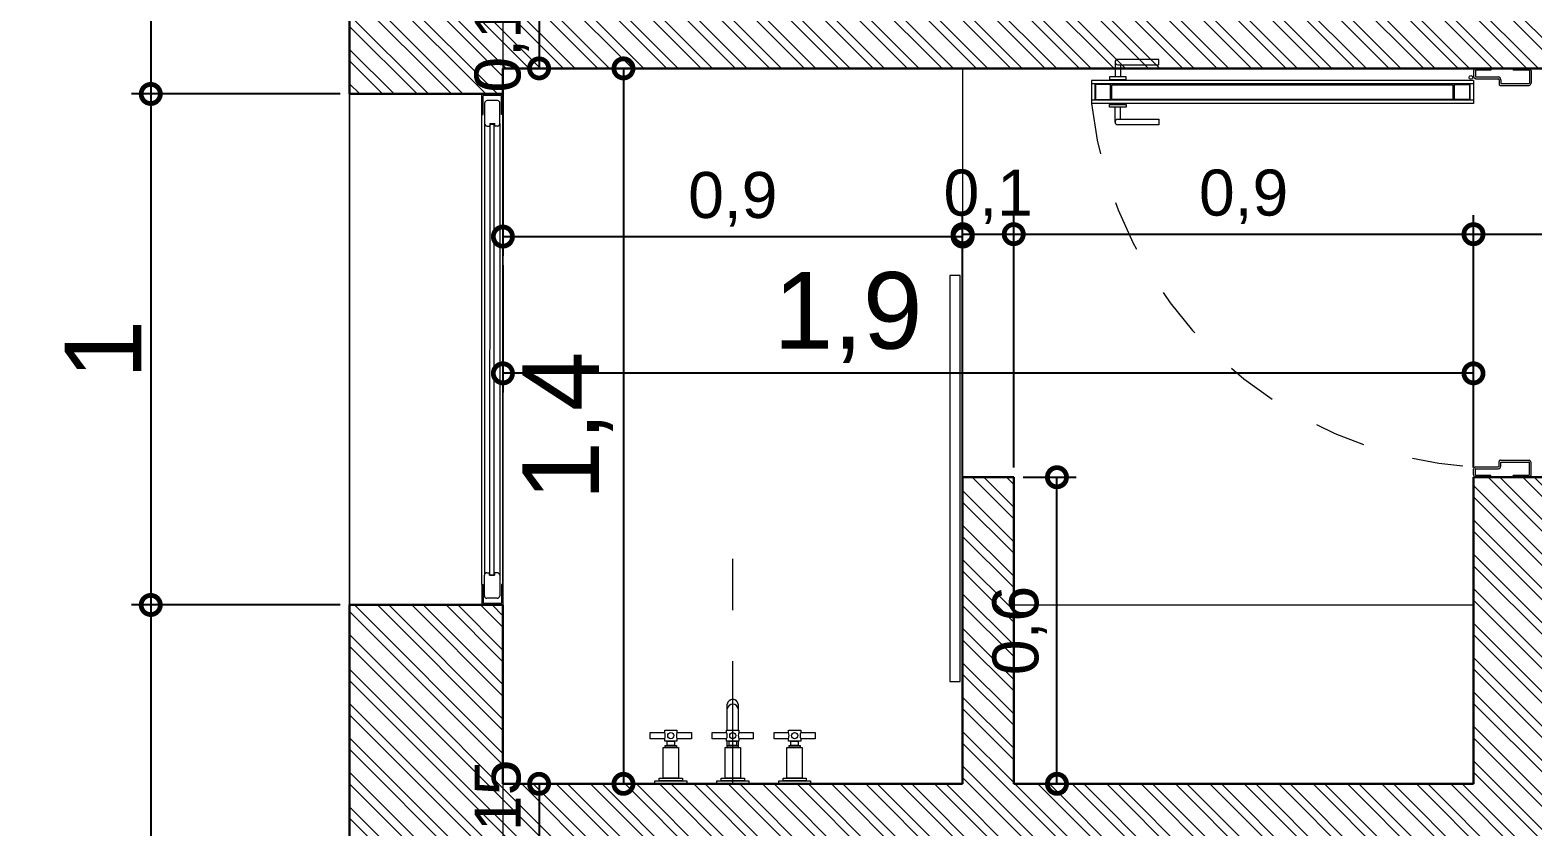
# Model space of a CAD drawing. Header units: millimetres. Extents: x 2502.5 to 2587.5, y 1451 to 1547.9.
# Drawn here: x 2514.037 to 2516.979, y 1507.66 to 1509.219 of the extents above; entities that cross this region are included whole.
import ezdxf

# ---------------------------------------------------------------- set-up
doc = ezdxf.new("R2010")
doc.units = ezdxf.units.MM
doc.linetypes.add('ACAD_ISO10W100', pattern=[18, 12, -3, 0, -3])
doc.linetypes.add('JIS_02_0.7', pattern=[1.35, 0.75, -0.6])
for name, color, linetype, lineweight in [('0.09', 6, 'Continuous', 9), ('02_CIVIL_EXIST', 250, 'Continuous', 30), ('08_CIVIL VISTAS FINO', 253, 'Continuous', 5), ('09_CIVIL PROYECCIONES', 230, 'JIS_02_0.7', 5), ('11_CARPINTERIA Y MOBILIARIO', 141, 'Continuous', 9), ('13_COTAS', 8, 'Continuous', 9), ('ABERTURASQ', 250, 'Continuous', 30), ('EJES', 101, 'ACAD_ISO10W100', 5)]:
    doc.layers.add(name, color=color, linetype=linetype, lineweight=lineweight)
doc.layers.add('MUROS', color=131, linetype='Continuous')
doc.styles.add('Swis721 BT', font='swiss.ttf')
doc.dimstyles.new('ISO-23', dxfattribs={"dimscale": 0.03, "dimtxt": 5, "dimasz": 2.5, "dimexe": 1.25, "dimexo": 0.625, "dimtad": 1, "dimtxsty": 'Swis721 BT', "dimblk": 'DOTSMALL', "dimcen": 2.5, "dimclrt": 150, "dimadec": 0, "dimazin": 0, "dimtfac": 1, "dimtmove": 0, "dimatfit": 3, "dimfxl": 0, "dimarcsym": 0})
pattern_1 = [(315, (2100.05912, 1006.04728), (0.0336759605, 0.0336759605), []), (315, (2100.05912, 1006.02483), (0.0336759605, 0.0336759605), [])]

# ---------------------------------------------------------------- blocks, each defined once
blk = doc.blocks.new('ducha')
at = {"layer": '11_CARPINTERIA Y MOBILIARIO'}
for points in [[(936.5659, -74.0449), (936.5659, -74.0509), (936.5035, -74.0509), (936.5035, -74.0449)], [(936.6871, -74.0449), (936.6871, -74.0509), (936.6247, -74.0509), (936.6247, -74.0449)], [(936.8083, -74.0449), (936.8083, -74.0509), (936.7459, -74.0509), (936.7459, -74.0449)], [(936.5575, -74.0509), (936.5575, -74.0557), (936.5119, -74.0557), (936.5119, -74.0509)], [(936.5497, -74.0557), (936.5497, -74.1157), (936.5197, -74.1157), (936.5197, -74.0557)], [(936.6787, -74.0509), (936.6787, -74.0557), (936.6331, -74.0557), (936.6331, -74.0509)], [(936.6709, -74.0557), (936.6709, -74.1157), (936.6409, -74.1157), (936.6409, -74.0557)], [(936.7999, -74.0509), (936.7999, -74.0557), (936.7543, -74.0557), (936.7543, -74.0509)], [(936.7921, -74.0557), (936.7921, -74.1157), (936.7621, -74.1157), (936.7621, -74.0557)], [(936.5455, -74.1157), (936.5455, -74.1199), (936.5239, -74.1199), (936.5239, -74.1157)], [(936.5419, -74.1199), (936.5419, -74.1283), (936.5275, -74.1283), (936.5275, -74.1199)], [(936.6667, -74.1157), (936.6667, -74.1199), (936.6451, -74.1199), (936.6451, -74.1157)], [(936.6631, -74.1199), (936.6631, -74.1283), (936.6487, -74.1283), (936.6487, -74.1199)], [(936.7879, -74.1157), (936.7879, -74.1199), (936.7663, -74.1199), (936.7663, -74.1157)], [(936.7843, -74.1199), (936.7843, -74.1283), (936.7699, -74.1283), (936.7699, -74.1199)]]:
    blk.add_lwpolyline(points, close=True, dxfattribs=at)
for points in [[(936.5227, -74.1451), (936.4945, -74.1451), (936.4945, -74.1331), (936.5227, -74.1331)], [(936.5227, -74.1331), (936.5227, -74.1283), (936.5467, -74.1283), (936.5467, -74.1331)], [(936.5467, -74.1331), (936.5749, -74.1331), (936.5749, -74.1451), (936.5467, -74.1451)], [(936.6439, -74.1451), (936.6157, -74.1451), (936.6157, -74.1331), (936.6439, -74.1331)], [(936.6439, -74.1331), (936.6439, -74.1283), (936.6679, -74.1283), (936.6679, -74.1331)], [(936.6451, -74.1283), (936.6451, -74.1199)], [(936.6667, -74.1199), (936.6667, -74.1283)], [(936.6679, -74.1331), (936.6961, -74.1331), (936.6961, -74.1451), (936.6679, -74.1451)], [(936.7651, -74.1451), (936.7369, -74.1451), (936.7369, -74.1331), (936.7651, -74.1331)], [(936.7651, -74.1331), (936.7651, -74.1283), (936.7891, -74.1283), (936.7891, -74.1331)], [(936.7891, -74.1331), (936.8173, -74.1331), (936.8173, -74.1451), (936.7891, -74.1451)], [(936.5467, -74.1451), (936.5467, -74.1499), (936.5227, -74.1499), (936.5227, -74.1451)], [(936.6679, -74.1451), (936.6679, -74.1499), (936.6439, -74.1499), (936.6439, -74.1451)], [(936.6451, -74.2009), (936.6451, -74.1499)], [(936.6667, -74.1499), (936.6667, -74.2009)], [(936.7891, -74.1451), (936.7891, -74.1499), (936.7651, -74.1499), (936.7651, -74.1451)]]:
    blk.add_lwpolyline(points, dxfattribs=at)
for centre in [(936.5347, -74.1391), (936.6559, -74.1391), (936.7771, -74.1391)]:
    blk.add_circle(centre, 0.006, dxfattribs=at)
for centre, radius, start, end in [((936.5083, -74.1391), 0.0156, 337.3801, 22.6199), ((936.5611, -74.1391), 0.0156, 157.3801, 202.6199), ((936.6295, -74.1391), 0.0156, 337.3801, 22.6199), ((936.6823, -74.1391), 0.0156, 157.3801, 202.6199), ((936.7507, -74.1391), 0.0156, 337.3801, 22.6199), ((936.8035, -74.1391), 0.0156, 157.3801, 202.6199), ((936.6559, -74.19), 0.0109, 186.6686, 353.3314), ((936.6559, -74.1993), 0.0109, 188.2346, 351.7654)]:
    blk.add_arc(centre, radius, start, end, dxfattribs=at)
blk = doc.blocks.new('80')
at = {"layer": '09_CIVIL PROYECCIONES', "linetype": 'JIS_02_0.7', "ltscale": 0.1}
blk.add_arc((2522612.3974, 181769.4556), 0.8022, 276.4267, 356.831, dxfattribs=at)
at = {"layer": '11_CARPINTERIA Y MOBILIARIO'}
for p, q in [((2522612.4184, 181769.5148), (2522612.4184, 181769.4844)), ((2522612.4218, 181769.5148), (2522612.4218, 181769.4844)), ((2522612.4229, 181769.5193), (2522612.4472, 181769.5193)), ((2522612.4229, 181769.5159), (2522612.447, 181769.5159)), ((2522612.4481, 181769.4601), (2522612.4481, 181769.515)), ((2522612.4516, 181769.4593), (2522612.4516, 181769.5155)), ((2522613.1852, 181769.4593), (2522613.1852, 181769.5155)), ((2522613.1887, 181769.4601), (2522613.1887, 181769.515)), ((2522613.2139, 181769.5193), (2522613.1896, 181769.5193)), ((2522613.2139, 181769.5159), (2522613.1898, 181769.5159)), ((2522613.2151, 181769.5148), (2522613.2151, 181769.4844)), ((2522613.2184, 181769.5148), (2522613.2184, 181769.4844)), ((2522612.4184, 181769.4844), (2522612.4218, 181769.4844)), ((2522613.2184, 181769.4844), (2522613.2151, 181769.4844)), ((2522612.4352, 181769.4113), (2522612.4352, 181769.4545)), ((2522612.4385, 181769.4113), (2522612.4385, 181769.4545)), ((2522612.4408, 181769.4601), (2522612.4481, 181769.4601)), ((2522612.4408, 181769.4567), (2522612.4494, 181769.4567)), ((2522613.1961, 181769.4567), (2522613.1874, 181769.4567)), ((2522613.1961, 181769.4601), (2522613.1887, 181769.4601)), ((2522613.1983, 181769.4113), (2522613.1983, 181769.4545)), ((2522613.2017, 181769.4113), (2522613.2017, 181769.4545)), ((2522612.4184, 181769.4404), (2522612.4184, 181769.4113)), ((2522612.4184, 181769.4404), (2522612.4218, 181769.4404)), ((2522612.4218, 181769.4404), (2522612.4218, 181769.4113)), ((2522613.2184, 181769.4404), (2522613.2151, 181769.4404)), ((2522613.2151, 181769.4404), (2522613.2151, 181769.4113)), ((2522613.2184, 181769.4404), (2522613.2184, 181769.4113)), ((2522612.4229, 181769.4101), (2522612.434, 181769.4101)), ((2522612.4229, 181769.4068), (2522612.434, 181769.4068)), ((2522612.4422, 181769.4063), (2522612.4872, 181769.4063)), ((2522612.4422, 181769.4063), (2522612.4422, 181768.6585)), ((2522612.4489, 181769.4063), (2522612.4489, 181768.6585)), ((2522612.4489, 181769.3995), (2522612.4804, 181769.3995)), ((2522612.4501, 181769.3984), (2522612.4793, 181769.3984)), ((2522612.4501, 181769.3691), (2522612.4501, 181769.3984)), ((2522612.4793, 181769.3984), (2522612.4793, 181769.3691)), ((2522612.4804, 181769.4063), (2522612.4804, 181768.6585)), ((2522612.4872, 181769.4063), (2522612.4872, 181768.6585)), ((2522613.2139, 181769.4101), (2522613.2028, 181769.4101)), ((2522613.2139, 181769.4068), (2522613.2028, 181769.4068)), ((2522612.4793, 181769.3691), (2522612.4501, 181769.3691)), ((2522612.4783, 181769.367), (2522612.4511, 181769.367)), ((2522612.4511, 181769.367), (2522612.4511, 181768.6978)), ((2522612.4783, 181768.6978), (2522612.4783, 181769.367)), ((2522612.4115, 181768.7907), (2522612.4008, 181768.7907)), ((2522612.4008, 181768.7907), (2522612.4008, 181768.7102)), ((2522612.4115, 181768.7102), (2522612.4115, 181768.7907)), ((2522612.5179, 181768.7102), (2522612.5179, 181768.7907)), ((2522612.5179, 181768.7907), (2522612.5286, 181768.7907)), ((2522612.5286, 181768.7907), (2522612.5286, 181768.7102)), ((2522612.4115, 181768.7156), (2522612.4351, 181768.7156)), ((2522612.4404, 181768.7263), (2522612.4351, 181768.7263)), ((2522612.4351, 181768.7263), (2522612.4351, 181768.6941)), ((2522612.4404, 181768.6941), (2522612.4404, 181768.7263)), ((2522612.4889, 181768.6941), (2522612.4889, 181768.7263)), ((2522612.4889, 181768.7263), (2522612.4943, 181768.7263)), ((2522612.4943, 181768.7263), (2522612.4943, 181768.6941)), ((2522612.5179, 181768.7156), (2522612.4943, 181768.7156)), ((2522612.4061, 181768.7048), (2522612.4351, 181768.7048)), ((2522612.4351, 181768.6941), (2522612.4404, 181768.6941)), ((2522612.4793, 181768.6956), (2522612.4501, 181768.6956)), ((2522612.4501, 181768.6956), (2522612.4501, 181768.6664)), ((2522612.4511, 181768.6978), (2522612.4783, 181768.6978)), ((2522612.4793, 181768.6664), (2522612.4793, 181768.6956)), ((2522612.4943, 181768.6941), (2522612.4889, 181768.6941)), ((2522612.5233, 181768.7048), (2522612.4943, 181768.7048)), ((2522612.4422, 181768.6585), (2522612.4872, 181768.6585)), ((2522612.4489, 181768.6652), (2522612.4804, 181768.6652)), ((2522612.4501, 181768.6664), (2522612.4793, 181768.6664))]:
    blk.add_line(p, q, dxfattribs=at)
blk.add_circle((2522612.4361, 181769.4014), 0.0036, dxfattribs=at)
for centre, radius, start, end in [((2522612.4229, 181769.5148), 0.00448, 90, 180), ((2522612.4229, 181769.5148), 0.00112, 90, 180), ((2522612.447, 181769.5148), 0.00112, 8.602, 90), ((2522612.4472, 181769.5148), 0.00448, 8.602, 90), ((2522613.1896, 181769.5148), 0.00448, 90, 171.398), ((2522613.1898, 181769.5148), 0.00112, 90, 171.398), ((2522613.2139, 181769.5148), 0.00448, 0, 90), ((2522613.2139, 181769.5148), 0.00112, 0, 90), ((2522612.4408, 181769.4545), 0.0056, 90, 180), ((2522612.4408, 181769.4545), 0.00224, 90, 180), ((2522612.4494, 181769.4589), 0.00224, 270, 8.602), ((2522613.1874, 181769.4589), 0.00224, 171.398, 270), ((2522613.1961, 181769.4545), 0.0056, 0, 90), ((2522613.1961, 181769.4545), 0.00224, 0, 90), ((2522612.4229, 181769.4113), 0.00448, 180, 270), ((2522612.4229, 181769.4113), 0.00112, 180, 270), ((2522612.434, 181769.4113), 0.00448, 270, 0), ((2522612.434, 181769.4113), 0.00112, 270, 0), ((2522613.2028, 181769.4113), 0.00448, 180, 270), ((2522613.2028, 181769.4113), 0.00112, 180, 270), ((2522613.2139, 181769.4113), 0.00448, 270, 0), ((2522613.2139, 181769.4113), 0.00112, 270, 0), ((2522612.4061, 181768.7102), 0.00537, 180, 0), ((2522612.5233, 181768.7102), 0.00537, 180, 0)]:
    blk.add_arc(centre, radius, start, end, dxfattribs=at)
blk = doc.blocks.new('_DotSmall')
at = {"color": 0, "linetype": 'ByBlock', "const_width": 0.5}
blk.add_lwpolyline([(-0.0625, 0, 1), (0.0625, 0, 1)], format="xyb", close=True, dxfattribs=at)
blk = doc.blocks.new('*D167')
at = {"layer": '13_COTAS', "color": 0, "lineweight": -2}
for p, q in [((2514.6435, 1509.8944), (2514.2354, 1509.8944)), ((2514.2729, 1509.8944), (2514.2729, 1509.0944)), ((2514.6435, 1509.0944), (2514.2354, 1509.0944))]:
    blk.add_line(p, q, dxfattribs=at)
at = {"layer": 'Defpoints', "color": 0}
for p in [(2514.6623, 1509.8944), (2514.2729, 1509.0944), (2514.6623, 1509.0944)]:
    blk.add_point(p, dxfattribs=at)
at = {"layer": '13_COTAS', "color": 0, "lineweight": -2, "xscale": 0.075, "yscale": 0.075, "zscale": 0.075}
for p, rotation in [((2514.2729, 1509.8944), 90), ((2514.2729, 1509.0944), 270)]:
    blk.add_blockref('_DotSmall', p, dxfattribs=dict(at, rotation=rotation))
at = {"layer": '13_COTAS', "color": 150, "insert": (2514.1638, 1509.4944), "char_height": 0.15, "attachment_point": 5, "rotation": 90, "style": 'Swis721 BT'}
blk.add_mtext('0,8', dxfattribs=at)
blk = doc.blocks.new('*D168')
at = {"layer": '13_COTAS', "color": 0, "lineweight": -2}
for p, q in [((2514.6435, 1509.0944), (2514.2354, 1509.0944)), ((2514.2729, 1509.0944), (2514.2729, 1508.0944)), ((2514.6435, 1508.0944), (2514.2354, 1508.0944))]:
    blk.add_line(p, q, dxfattribs=at)
at = {"layer": 'Defpoints', "color": 0}
for p in [(2514.6623, 1509.0944), (2514.2729, 1508.0944), (2514.6623, 1508.0944)]:
    blk.add_point(p, dxfattribs=at)
at = {"layer": '13_COTAS', "color": 0, "lineweight": -2, "xscale": 0.075, "yscale": 0.075, "zscale": 0.075}
for p, rotation in [((2514.2729, 1509.0944), 90), ((2514.2729, 1508.0944), 270)]:
    blk.add_blockref('_DotSmall', p, dxfattribs=dict(at, rotation=rotation))
at = {"layer": '13_COTAS', "color": 150, "insert": (2514.1792, 1508.5944), "char_height": 0.15, "attachment_point": 5, "rotation": 90, "style": 'Swis721 BT'}
blk.add_mtext('1', dxfattribs=at)
blk = doc.blocks.new('*D169')
at = {"layer": '13_COTAS', "color": 0, "lineweight": -2}
for p, q in [((2514.6435, 1508.0944), (2514.2354, 1508.0944)), ((2514.2729, 1508.0944), (2514.2729, 1506.4944)), ((2514.6435, 1506.4944), (2514.2354, 1506.4944))]:
    blk.add_line(p, q, dxfattribs=at)
at = {"layer": 'Defpoints', "color": 0}
for p in [(2514.6623, 1508.0944), (2514.2729, 1506.4944), (2514.6623, 1506.4944)]:
    blk.add_point(p, dxfattribs=at)
at = {"layer": '13_COTAS', "color": 0, "lineweight": -2, "xscale": 0.075, "yscale": 0.075, "zscale": 0.075}
for p, rotation in [((2514.2729, 1508.0944), 90), ((2514.2729, 1506.4944), 270)]:
    blk.add_blockref('_DotSmall', p, dxfattribs=dict(at, rotation=rotation))
at = {"layer": '13_COTAS', "color": 150, "insert": (2514.1638, 1507.2944), "char_height": 0.15, "attachment_point": 5, "rotation": 90, "style": 'Swis721 BT'}
blk.add_mtext('1,6', dxfattribs=at)
blk = doc.blocks.new('*D175')
at = {"layer": '13_COTAS', "color": 0, "lineweight": -2}
for p, q in [((2514.981, 1509.2944), (2515.0706, 1509.2944)), ((2515.0331, 1509.2944), (2515.0331, 1509.1444)), ((2514.981, 1509.1444), (2515.0706, 1509.1444))]:
    blk.add_line(p, q, dxfattribs=at)
at = {"layer": 'Defpoints', "color": 0}
for p in [(2514.9623, 1509.2944), (2514.9623, 1509.1444), (2515.0331, 1509.1444)]:
    blk.add_point(p, dxfattribs=at)
at = {"layer": '13_COTAS', "color": 0, "lineweight": -2, "xscale": 0.075, "yscale": 0.075, "zscale": 0.075}
for p, rotation in [((2515.0331, 1509.2944), 90), ((2515.0331, 1509.1444), 270)]:
    blk.add_blockref('_DotSmall', p, dxfattribs=dict(at, rotation=rotation))
at = {"layer": '13_COTAS', "color": 150, "insert": (2514.9601, 1509.2194), "char_height": 0.09, "attachment_point": 5, "rotation": 90, "style": 'Swis721 BT'}
blk.add_mtext('0,15', dxfattribs=at)
blk = doc.blocks.new('*D176')
at = {"layer": '13_COTAS', "color": 0, "lineweight": -2}
for p, q in [((2514.981, 1509.1444), (2515.2358, 1509.1444)), ((2515.1983, 1509.1444), (2515.1983, 1507.7444)), ((2514.981, 1507.7444), (2515.2358, 1507.7444))]:
    blk.add_line(p, q, dxfattribs=at)
at = {"layer": 'Defpoints', "color": 0}
for p in [(2514.9623, 1509.1444), (2514.9623, 1507.7444), (2515.1983, 1507.7444)]:
    blk.add_point(p, dxfattribs=at)
at = {"layer": '13_COTAS', "color": 0, "lineweight": -2, "xscale": 0.075, "yscale": 0.075, "zscale": 0.075}
for p, rotation in [((2515.1983, 1509.1444), 90), ((2515.1983, 1507.7444), 270)]:
    blk.add_blockref('_DotSmall', p, dxfattribs=dict(at, rotation=rotation))
at = {"layer": '13_COTAS', "color": 150, "insert": (2515.0891, 1508.4444), "char_height": 0.15, "attachment_point": 5, "rotation": 90, "style": 'Swis721 BT'}
blk.add_mtext('1,4', dxfattribs=at)
blk = doc.blocks.new('*D177')
at = {"layer": '13_COTAS', "color": 0, "lineweight": -2}
for p, q in [((2514.981, 1507.7444), (2515.0706, 1507.7444)), ((2515.0331, 1507.7444), (2515.0331, 1507.5944)), ((2514.981, 1507.5944), (2515.0706, 1507.5944))]:
    blk.add_line(p, q, dxfattribs=at)
at = {"layer": 'Defpoints', "color": 0}
for p in [(2514.9623, 1507.7444), (2514.9623, 1507.5944), (2515.0331, 1507.5944)]:
    blk.add_point(p, dxfattribs=at)
at = {"layer": '13_COTAS', "color": 0, "lineweight": -2, "xscale": 0.075, "yscale": 0.075, "zscale": 0.075}
for p, rotation in [((2515.0331, 1507.7444), 90), ((2515.0331, 1507.5944), 270)]:
    blk.add_blockref('_DotSmall', p, dxfattribs=dict(at, rotation=rotation))
at = {"layer": '13_COTAS', "color": 150, "insert": (2514.9601, 1507.6694), "char_height": 0.09, "attachment_point": 5, "rotation": 90, "style": 'Swis721 BT'}
blk.add_mtext('0,15', dxfattribs=at)
blk = doc.blocks.new('*D181')
at = {"layer": '13_COTAS', "color": 0, "lineweight": -2}
for p, q in [((2515.981, 1508.3444), (2516.0844, 1508.3444)), ((2516.0469, 1507.7444), (2516.0469, 1508.3444)), ((2515.981, 1507.7444), (2516.0844, 1507.7444))]:
    blk.add_line(p, q, dxfattribs=at)
at = {"layer": 'Defpoints', "color": 0}
for p in [(2515.9623, 1508.3444), (2516.0469, 1508.3444), (2515.9623, 1507.7444)]:
    blk.add_point(p, dxfattribs=at)
at = {"layer": '13_COTAS', "color": 0, "lineweight": -2, "xscale": 0.075, "yscale": 0.075, "zscale": 0.075}
for p, rotation in [((2516.0469, 1508.3444), 90), ((2516.0469, 1507.7444), 270)]:
    blk.add_blockref('_DotSmall', p, dxfattribs=dict(at, rotation=rotation))
at = {"layer": '13_COTAS', "color": 150, "insert": (2515.9739, 1508.0444), "char_height": 0.09, "attachment_point": 5, "rotation": 90, "style": 'Swis721 BT'}
blk.add_mtext('0,6', dxfattribs=at)
blk = doc.blocks.new('*D185')
at = {"layer": '13_COTAS', "color": 0, "lineweight": -2}
for p, q in [((2514.9623, 1509.1257), (2514.9623, 1508.7778)), ((2515.8623, 1507.7632), (2515.8623, 1508.8528)), ((2514.9623, 1508.8153), (2515.8623, 1508.8153))]:
    blk.add_line(p, q, dxfattribs=at)
at = {"layer": 'Defpoints', "color": 0}
for p in [(2514.9623, 1509.1444), (2515.8623, 1508.8153), (2515.8623, 1507.7444)]:
    blk.add_point(p, dxfattribs=at)
at = {"layer": '13_COTAS', "color": 0, "lineweight": -2, "xscale": 0.075, "yscale": 0.075, "zscale": 0.075, "rotation": 180}
blk.add_blockref('_DotSmall', (2514.9623, 1508.8153), dxfattribs=at)
at = {"layer": '13_COTAS', "color": 0, "lineweight": -2, "xscale": 0.075, "yscale": 0.075, "zscale": 0.075}
blk.add_blockref('_DotSmall', (2515.8623, 1508.8153), dxfattribs=at)
at = {"layer": '13_COTAS', "color": 150, "insert": (2515.4123, 1508.8883), "char_height": 0.09, "attachment_point": 5, "style": 'Swis721 BT'}
blk.add_mtext('0,9', dxfattribs=at)
blk = doc.blocks.new('*D77')
at = {"layer": '13_COTAS', "color": 0, "lineweight": -2}
for p, q in [((2515.8623, 1508.8341), (2515.8623, 1508.8575)), ((2515.9623, 1508.3632), (2515.9623, 1508.8575)), ((2515.8623, 1508.82), (2515.9623, 1508.82))]:
    blk.add_line(p, q, dxfattribs=at)
at = {"layer": 'Defpoints', "color": 0}
for p in [(2515.9623, 1508.82), (2515.8623, 1508.8153), (2515.9623, 1508.3444)]:
    blk.add_point(p, dxfattribs=at)
at = {"layer": '13_COTAS', "color": 0, "lineweight": -2, "xscale": 0.075, "yscale": 0.075, "zscale": 0.075, "rotation": 180}
blk.add_blockref('_DotSmall', (2515.8623, 1508.82), dxfattribs=at)
at = {"layer": '13_COTAS', "color": 0, "lineweight": -2, "xscale": 0.075, "yscale": 0.075, "zscale": 0.075}
blk.add_blockref('_DotSmall', (2515.9623, 1508.82), dxfattribs=at)
at = {"layer": '13_COTAS', "color": 150, "insert": (2515.9123, 1508.893), "char_height": 0.09, "attachment_point": 5, "style": 'Swis721 BT'}
blk.add_mtext('0,1', dxfattribs=at)
blk = doc.blocks.new('*D186')
at = {"layer": '13_COTAS', "color": 0, "lineweight": -2}
for p, q in [((2515.9623, 1508.3632), (2515.9623, 1508.8575)), ((2516.8623, 1508.3632), (2516.8623, 1508.8575)), ((2515.9623, 1508.82), (2516.8623, 1508.82))]:
    blk.add_line(p, q, dxfattribs=at)
at = {"layer": 'Defpoints', "color": 0}
for p in [(2516.8623, 1508.82), (2515.9623, 1508.3444), (2516.8623, 1508.3444)]:
    blk.add_point(p, dxfattribs=at)
at = {"layer": '13_COTAS', "color": 0, "lineweight": -2, "xscale": 0.075, "yscale": 0.075, "zscale": 0.075, "rotation": 180}
blk.add_blockref('_DotSmall', (2515.9623, 1508.82), dxfattribs=at)
at = {"layer": '13_COTAS', "color": 0, "lineweight": -2, "xscale": 0.075, "yscale": 0.075, "zscale": 0.075}
blk.add_blockref('_DotSmall', (2516.8623, 1508.82), dxfattribs=at)
at = {"layer": '13_COTAS', "color": 150, "insert": (2516.4123, 1508.893), "char_height": 0.09, "attachment_point": 5, "style": 'Swis721 BT'}
blk.add_mtext('0,9', dxfattribs=at)
blk = doc.blocks.new('*D187')
at = {"layer": '13_COTAS', "color": 0, "lineweight": -2}
for p, q in [((2516.8623, 1508.3632), (2516.8623, 1508.8575)), ((2517.7123, 1508.3632), (2517.7123, 1508.8575)), ((2516.8623, 1508.82), (2517.7123, 1508.82))]:
    blk.add_line(p, q, dxfattribs=at)
at = {"layer": 'Defpoints', "color": 0}
for p in [(2517.7123, 1508.82), (2516.8623, 1508.3444), (2517.7123, 1508.3444)]:
    blk.add_point(p, dxfattribs=at)
at = {"layer": '13_COTAS', "color": 0, "lineweight": -2, "xscale": 0.075, "yscale": 0.075, "zscale": 0.075, "rotation": 180}
blk.add_blockref('_DotSmall', (2516.8623, 1508.82), dxfattribs=at)
at = {"layer": '13_COTAS', "color": 0, "lineweight": -2, "xscale": 0.075, "yscale": 0.075, "zscale": 0.075}
blk.add_blockref('_DotSmall', (2517.7123, 1508.82), dxfattribs=at)
at = {"layer": '13_COTAS', "color": 150, "insert": (2517.2873, 1508.893), "char_height": 0.09, "attachment_point": 5, "style": 'Swis721 BT'}
blk.add_mtext('0,85', dxfattribs=at)
blk = doc.blocks.new('*D78')
at = {"layer": '13_COTAS', "color": 0, "lineweight": -2}
for p, q in [((2514.9623, 1508.7591), (2514.9623, 1508.5102)), ((2516.8623, 1508.3632), (2516.8623, 1508.5852)), ((2516.8623, 1508.5477), (2514.9623, 1508.5477))]:
    blk.add_line(p, q, dxfattribs=at)
at = {"layer": 'Defpoints', "color": 0}
for p in [(2514.9623, 1508.7778), (2514.9623, 1508.5477), (2516.8623, 1508.3444)]:
    blk.add_point(p, dxfattribs=at)
at = {"layer": '13_COTAS', "color": 0, "lineweight": -2, "xscale": 0.075, "yscale": 0.075, "zscale": 0.075, "rotation": 180}
blk.add_blockref('_DotSmall', (2514.9623, 1508.5477), dxfattribs=at)
at = {"layer": '13_COTAS', "color": 0, "lineweight": -2, "xscale": 0.075, "yscale": 0.075, "zscale": 0.075}
blk.add_blockref('_DotSmall', (2516.8623, 1508.5477), dxfattribs=at)
at = {"layer": '13_COTAS', "color": 150, "insert": (2515.6379, 1508.6569), "char_height": 0.15, "attachment_point": 5, "style": 'Swis721 BT'}
blk.add_mtext('1,9', dxfattribs=at)
blk = doc.blocks.new('silueta')
at = {"layer": '0.09', "color": 3}
for points in [[(2456.2998, 1530.2666), (2464.7998, 1530.2666), (2464.7998, 1530.5166), (2467.0998, 1530.5166), (2467.1, 1532.922), (2465.0998, 1532.9166), (2465.0998, 1540.7166), (2464.7998, 1540.7166), (2464.7998, 1540.9666), (2456.2998, 1540.9666)], [(2465.3998, 1540.9166), (2465.3998, 1534.9166), (2473.1998, 1534.9166), (2473.1998, 1537.6666)]]:
    blk.add_lwpolyline(points, dxfattribs=at)

msp = doc.modelspace()

# ---------------------------------------------------------------- hatches: boundary and pattern name
at = {"layer": '0.09'}
h = msp.add_hatch(dxfattribs=at)
h.set_pattern_fill('ANSI32', color=18, scale=0.005, angle=-90)
h.set_pattern_definition([(315, (2, 0), (0.03367596045, 0.03367596045), []), (315, (2, -0.02245), (0.03367596045, 0.03367596045), [])])
h.paths.add_polyline_path([(2527.2623, 1502.0944), (2521.615, 1502.0944), (2521.615, 1501.9444), (2527.2623, 1501.9444)])
h.paths.add_polyline_path([(2514.9623, 1512.8944), (2518.7623, 1512.8944), (2518.7623, 1510.5801), (2518.9623, 1510.5801), (2518.9623, 1512.8944), (2520.9623, 1512.8944), (2520.9623, 1513.0944), (2513.8623, 1513.0944), (2513.8623, 1512.6944), (2514.6623, 1512.6944), (2514.6623, 1511.6944), (2514.9623, 1511.6944)])
h.paths.add_polyline_path([(2520.9623, 1513.2444), (2514.6623, 1513.2444), (2514.6623, 1513.0944), (2520.9623, 1513.0944)])
h.paths.add_polyline_path([(2527.2623, 1513.2444), (2522.9623, 1513.2444), (2522.9623, 1513.0944), (2527.2623, 1513.0944)])
h.paths.add_polyline_path([(2528.0623, 1513.0944), (2527.2623, 1513.0944), (2522.9623, 1513.0944), (2522.9623, 1512.8944), (2522.9623, 1510.5801), (2523.1623, 1510.5801), (2523.1623, 1512.8944), (2526.9623, 1512.8944), (2526.9623, 1511.6944), (2527.0123, 1511.6944), (2527.0623, 1511.6944), (2527.2623, 1511.6944), (2527.2623, 1512.6944), (2528.0623, 1512.6944)])
h.paths.add_polyline_path([(2523.1623, 1510.5801), (2522.9623, 1510.5801), (2522.9623, 1510.2944), (2522.5623, 1510.2944), (2522.5623, 1510.0944), (2523.7623, 1510.0944), (2523.7623, 1510.1944), (2523.1623, 1510.1944)])
h.paths.add_polyline_path([(2521.5623, 1510.2944), (2520.3623, 1510.2944), (2520.3623, 1510.0944), (2521.5623, 1510.0944)])
h.paths.add_polyline_path([(2519.5623, 1510.2944), (2518.9623, 1510.2944), (2518.9623, 1510.5801), (2518.7623, 1510.5801), (2518.7623, 1510.1944), (2518.1623, 1510.1944), (2518.1623, 1510.0944), (2519.5623, 1510.0944)])
h.paths.add_polyline_path([(2527.2623, 1509.3944), (2526.9623, 1509.3944), (2526.9623, 1509.2944), (2522.5623, 1509.2944), (2522.5623, 1506.2338), (2523.6623, 1506.2338), (2523.6623, 1506.2444), (2522.7123, 1506.2444), (2522.7123, 1509.1444), (2524.5123, 1509.1444), (2524.5123, 1506.2444), (2524.4623, 1506.2444), (2524.4623, 1506.2338), (2524.9623, 1506.2338), (2524.9623, 1506.2444), (2524.6123, 1506.2444), (2524.6123, 1507.6444), (2524.9123, 1507.6444), (2524.9123, 1507.7444), (2524.6123, 1507.7444), (2524.6123, 1509.1444), (2525.6123, 1509.1444), (2525.6123, 1507.6444), (2525.7123, 1507.6444), (2525.7123, 1509.1444), (2526.9623, 1509.1444), (2526.9623, 1508.3944), (2527.2623, 1508.3944)])
h.paths.add_polyline_path([(2525.7076, 1508.4035), (2525.7075, 1508.3408), (2525.6992, 1508.3408), (2525.6992, 1508.4035, -1)], flags=16)
h.paths.add_polyline_path([(2525.6253, 1508.4035), (2525.6254, 1508.3408), (2525.617, 1508.3408), (2525.617, 1508.4035, -1)], flags=16)
h.paths.add_polyline_path([(2523.4088, 1509.2768), (2523.3283, 1509.2768), (2523.3283, 1509.2875), (2523.4088, 1509.2875, -1)], flags=16)
h.paths.add_polyline_path([(2527.2623, 1507.7444), (2526.4123, 1507.7444), (2526.4123, 1507.7182), (2526.4123, 1507.6444), (2526.9623, 1507.6444), (2526.9623, 1506.2444), (2525.7623, 1506.2444), (2525.7623, 1506.2338), (2527.2623, 1506.2338)], flags=17)
h.paths.add_polyline_path([(2527.2623, 1506.2338), (2525.7623, 1506.2338), (2525.7623, 1506.2108), (2525.7623, 1506.0944), (2527.2623, 1506.0944)])
h.paths.add_polyline_path([(2524.9623, 1506.2338), (2524.4623, 1506.2338), (2524.4623, 1506.2108), (2524.4623, 1506.0944), (2524.9623, 1506.0944)])
h.paths.add_polyline_path([(2523.6623, 1506.2338), (2522.5623, 1506.2338), (2522.5623, 1506.0944), (2523.6623, 1506.0944)])
h.paths.add_polyline_path([(2523.3783, 1506.1121), (2523.4588, 1506.1121, -1), (2523.4588, 1506.1013), (2523.3783, 1506.1013)], flags=16)
h.paths.add_polyline_path([(2528.0623, 1502.4944), (2527.2623, 1502.4944), (2527.2623, 1503.0444), (2526.9623, 1503.0444), (2526.9623, 1502.2944), (2522.7623, 1502.2944), (2522.7623, 1505.2944), (2522.5623, 1505.2944), (2522.5623, 1502.2944), (2521.615, 1502.2944), (2521.615, 1502.0944), (2528.0623, 1502.0944)])
h.paths.add_polyline_path([(2521.615, 1502.2944), (2516.9623, 1502.2944), (2516.9623, 1502.4944), (2516.6623, 1502.4944), (2514.6623, 1502.4944), (2513.8623, 1502.4944), (2513.8623, 1502.0944), (2514.6623, 1502.0944), (2521.615, 1502.0944)])
h.paths.add_polyline_path([(2521.615, 1502.0944), (2514.6623, 1502.0944), (2514.6623, 1501.9444), (2521.615, 1501.9444)])
h.paths.add_polyline_path([(2516.9623, 1505.1944), (2516.9623, 1505.8944), (2516.9274, 1505.8944), (2516.8623, 1505.8944), (2516.8623, 1505.0944), (2514.9623, 1505.0944), (2514.9623, 1505.4944), (2514.6623, 1505.4944), (2514.6623, 1504.8944), (2514.9623, 1504.8944), (2516.6623, 1504.8944), (2516.9623, 1504.8944)])
h.paths.add_polyline_path([(2519.4996, 1508.6645), (2519.4996, 1507.3622), (2519.933, 1507.3622), (2519.933, 1508.6645)], flags=9)
h.paths.add_polyline_path([(2517.3471, 1509.1069), (2517.3471, 1508.3521), (2517.7804, 1508.3521), (2517.7804, 1509.1069)], flags=9)
h = msp.add_hatch(dxfattribs=at)
h.set_pattern_fill('ANSI32', color=18, scale=0.005, angle=-90)
h.set_pattern_definition(pattern_1)
h.paths.add_polyline_path([(2514.9623, 1509.8944), (2514.6623, 1509.8944), (2514.6623, 1509.0944), (2514.9623, 1509.0944), (2514.9623, 1509.1444)])
h = msp.add_hatch(dxfattribs=at)
h.set_pattern_fill('ANSI32', color=18, scale=0.005, angle=-90)
h.set_pattern_definition(pattern_1)
h.paths.add_polyline_path([(2519.0123, 1509.2944), (2518.2198, 1509.2944), (2518.2198, 1509.2875), (2518.295, 1509.2875), (2518.295, 1509.2768), (2518.2144, 1509.2768, -0.414214), (2518.2091, 1509.2821), (2518.2091, 1509.2944), (2514.9623, 1509.2944), (2514.9623, 1509.1444), (2518.2103, 1509.1444), (2518.2103, 1509.1567, -0.414214), (2518.2157, 1509.1621), (2518.2962, 1509.1621), (2518.2962, 1509.1513), (2518.2211, 1509.1513), (2518.2211, 1509.1444), (2519.0123, 1509.1444)])
h = msp.add_hatch(dxfattribs=at)
h.set_pattern_fill('ANSI32', color=18, scale=0.005, angle=-90)
h.set_pattern_definition(pattern_1)
h.paths.add_polyline_path([(2514.9623, 1507.5944), (2516.8623, 1507.5944), (2516.8623, 1506.6944), (2516.9623, 1506.6944), (2520.5623, 1506.6944), (2520.5623, 1508.3444), (2520.4123, 1508.3444), (2520.4123, 1506.8444), (2519.0123, 1506.8444), (2519.0123, 1507.3444), (2518.5123, 1507.3444), (2518.5123, 1508.2444), (2519.0123, 1508.2444), (2519.0123, 1508.3444), (2518.4123, 1508.3444), (2518.4123, 1507.2444), (2518.9123, 1507.2444), (2518.9123, 1506.8444), (2517.0123, 1506.8444), (2517.0123, 1508.2444), (2517.7123, 1508.2444), (2517.7123, 1508.3444), (2516.9623, 1508.3444), (2516.8623, 1508.3444), (2516.8623, 1507.7444), (2515.9623, 1507.7444), (2515.9623, 1508.3444), (2515.8623, 1508.3444), (2515.8623, 1507.7444), (2514.9623, 1507.7444), (2514.9623, 1508.0944), (2514.6623, 1508.0944), (2514.6623, 1506.4944), (2514.9623, 1506.4944)])
h.paths.add_polyline_path([(2518.417, 1507.5853), (2518.417, 1507.6479), (2518.4254, 1507.6479), (2518.4253, 1507.5853, -1)], flags=16)

# ---------------------------------------------------------------- linework, layer by layer
msp.add_line((2514.6623, 1509.0944), (2514.6623, 1508.0944), dxfattribs=at)
at = {"layer": '02_CIVIL_EXIST'}
for p, q in [((2514.6623, 1509.8944), (2514.6623, 1509.0944)), ((2514.9623, 1509.1444), (2514.9623, 1509.0944)), ((2514.9623, 1509.1444), (2519.0123, 1509.1444)), ((2514.6623, 1509.0944), (2514.9623, 1509.0944)), ((2515.9623, 1508.3444), (2515.8623, 1508.3444)), ((2515.8623, 1507.7444), (2515.8623, 1508.3444)), ((2515.9623, 1508.3444), (2515.9623, 1507.7444)), ((2516.8623, 1508.3444), (2516.8623, 1507.7444)), ((2516.9623, 1508.3444), (2516.8623, 1508.3444)), ((2517.7123, 1508.3444), (2516.9623, 1508.3444)), ((2514.6623, 1508.0944), (2514.9623, 1508.0944)), ((2514.6623, 1506.4944), (2514.6623, 1508.0944)), ((2514.9623, 1508.0944), (2514.9623, 1507.7444)), ((2514.9623, 1507.7444), (2515.8623, 1507.7444)), ((2515.9623, 1507.7444), (2516.8623, 1507.7444))]:
    msp.add_line(p, q, dxfattribs=at)
at = {"layer": '08_CIVIL VISTAS FINO'}
msp.add_line((2515.9623, 1508.0944), (2516.8623, 1508.0944), dxfattribs=at)
at = {"layer": '09_CIVIL PROYECCIONES', "linetype": 'ByBlock'}
for p, q in [((2514.9208, 1509.0544), (2514.9208, 1509.0944)), ((2514.9238, 1509.0544), (2514.9238, 1509.0904)), ((2514.9583, 1509.0914), (2514.9248, 1509.0914)), ((2514.9593, 1509.0544), (2514.9593, 1509.0904)), ((2514.9623, 1509.0544), (2514.9623, 1509.0944)), ((2514.9208, 1509.0544), (2514.9238, 1509.0544)), ((2514.9265, 1509.0765), (2514.9265, 1509.0363)), ((2514.9516, 1509.0814), (2514.9314, 1509.0814)), ((2514.9565, 1509.0363), (2514.9565, 1509.0765)), ((2514.9623, 1509.0544), (2514.9593, 1509.0544)), ((2514.9265, 1509.0363), (2514.926, 1508.1525)), ((2514.9314, 1509.0314), (2514.9356, 1509.0314)), ((2514.9366, 1509.0363), (2514.9366, 1509.0324)), ((2514.9366, 1509.0363), (2514.9464, 1509.0363)), ((2514.9464, 1509.0324), (2514.9464, 1509.0363)), ((2514.9516, 1509.0314), (2514.9474, 1509.0314)), ((2514.9565, 1509.0363), (2514.956, 1508.1526)), ((2514.926, 1508.1123), (2514.926, 1508.1525)), ((2514.9309, 1508.1574), (2514.9351, 1508.1574)), ((2514.9361, 1508.1526), (2514.9361, 1508.1564)), ((2514.9361, 1508.1526), (2514.9459, 1508.1526)), ((2514.9459, 1508.1564), (2514.9459, 1508.1526)), ((2514.9511, 1508.1574), (2514.9469, 1508.1574)), ((2514.956, 1508.1526), (2514.956, 1508.1123)), ((2514.9208, 1508.1344), (2514.9208, 1508.0944)), ((2514.9208, 1508.1344), (2514.9238, 1508.1344)), ((2514.9238, 1508.1344), (2514.9238, 1508.0984)), ((2514.9593, 1508.1344), (2514.9593, 1508.0984)), ((2514.9623, 1508.1344), (2514.9593, 1508.1344)), ((2514.9623, 1508.1344), (2514.9623, 1508.0944)), ((2514.9583, 1508.0974), (2514.9248, 1508.0974)), ((2514.9511, 1508.1074), (2514.9309, 1508.1074))]:
    msp.add_line(p, q, dxfattribs=at)
for centre, radius, start, end in [((2514.9248, 1509.0904), 0.001, 89.9848, 179.9848), ((2514.9583, 1509.0904), 0.001, 0.0152, 90.0152), ((2514.9314, 1509.0765), 0.00488, 89.9848, 179.9848), ((2514.9516, 1509.0765), 0.00488, 359.9848, 89.9848), ((2514.9314, 1509.0363), 0.0049, 179.9848, 269.9848), ((2514.9474, 1509.0324), 0.001, 179.9848, 269.9848), ((2514.9516, 1509.0363), 0.00488, 269.9848, 359.9848), ((2514.9309, 1508.1525), 0.0049, 89.9848, 179.9848), ((2514.9469, 1508.1564), 0.001, 89.9848, 179.9848), ((2514.9511, 1508.1526), 0.00488, 359.9848, 89.9848), ((2514.9309, 1508.1123), 0.00488, 179.9848, 269.9848), ((2514.9511, 1508.1123), 0.00488, 269.9848, 359.9848), ((2514.9248, 1508.0984), 0.001, 180.0152, 270.0152), ((2514.9583, 1508.0984), 0.001, 269.9848, 359.9848)]:
    msp.add_arc(centre, radius, start, end, dxfattribs=at)
at = {"layer": '09_CIVIL PROYECCIONES', "linetype": 'ByBlock', "extrusion": (2.70627e-08, -5.97174e-08, 1)}
msp.add_arc((2514.9356, 1509.0324, 0), 0.001, 269.9848, 359.9848, dxfattribs=at)
at = {"layer": '09_CIVIL PROYECCIONES', "linetype": 'ByBlock', "extrusion": (2.70945e-08, 5.9703e-08, 1)}
msp.add_arc((2514.9351, 1508.1564, 0.0002), 0.001, 359.9848, 89.9848, dxfattribs=at)
at = {"layer": '11_CARPINTERIA Y MOBILIARIO'}
for p, q in [((2515.8623, 1509.1444), (2515.8623, 1508.3444)), ((2514.9208, 1508.1344), (2514.9208, 1509.0544)), ((2514.9623, 1508.1344), (2514.9623, 1509.0544)), ((2514.937, 1508.1534), (2514.9375, 1509.0354)), ((2514.9375, 1509.0354), (2514.9455, 1509.0354)), ((2514.945, 1508.1534), (2514.9455, 1509.0354)), ((2514.937, 1508.1534), (2514.945, 1508.1534))]:
    msp.add_line(p, q, dxfattribs=at)
msp.add_lwpolyline([(2515.8371, 1507.9444), (2515.8571, 1507.9444), (2515.8571, 1508.7393), (2515.8371, 1508.7393)], close=True, dxfattribs=at)
at = {"layer": 'EJES', "color": 3, "linetype": 'ACAD_ISO10W100', "ltscale": 0.02}
msp.add_line((2515.4123, 1507.7444), (2515.4123, 1508.2643), dxfattribs=at)

# ---------------------------------------------------------------- block references
at = {"layer": 'ABERTURASQ', "rotation": 270}
msp.add_blockref('80', (-179252.5442, 2524121.5628), dxfattribs=at)
at = {"layer": 'Defpoints'}
msp.add_blockref('silueta', (49.5625, -28.0222), dxfattribs=at)
at = {"layer": 'MUROS', "color": 18, "rotation": 180}
msp.add_blockref('ducha', (3452.0681, 1433.6996), dxfattribs=at)

# ---------------------------------------------------------------- dimensions: what is measured, and where the dimension line sits
at = {"layer": '13_COTAS'}
for base, p1, p2, override, picture, middle in [((2514.2729, 1509.0944), (2514.6623, 1509.8944), (2514.6623, 1509.0944), {"dimfxl": 100, "dimarcsym": 2}, '*D167', (2514.1638, 1509.4944)), ((2515.1983, 1507.7444), (2514.9623, 1509.1444), (2514.9623, 1507.7444), {"dimfxl": 100, "dimarcsym": 2}, '*D176', (2515.0891, 1508.4444)), ((2514.2729, 1508.0944), (2514.6623, 1509.0944), (2514.6623, 1508.0944), {"dimfxl": 100, "dimarcsym": 2}, '*D168', (2514.1792, 1508.5944)), ((2516.0469, 1508.3444), (2515.9623, 1507.7444), (2515.9623, 1508.3444), {"dimtxt": 3, "dimfxl": 100, "dimarcsym": 2}, '*D181', (2515.9739, 1508.0444)), ((2514.2729, 1506.4944), (2514.6623, 1508.0944), (2514.6623, 1506.4944), {"dimfxl": 100, "dimarcsym": 2}, '*D169', (2514.1638, 1507.2944))]:
    dim = msp.add_linear_dim(base=base, p1=p1, p2=p2, angle=270, dimstyle='ISO-23', override=override, dxfattribs=at)
    dim.commit()
    dim.dimension.update_dxf_attribs({"geometry": picture, "text_midpoint": middle})
for base, p1, p2, picture, middle in [((2515.0331, 1509.1444), (2514.9623, 1509.2944), (2514.9623, 1509.1444), '*D175', (2515.0331, 1509.2194)), ((2515.0331, 1507.5944), (2514.9623, 1507.7444), (2514.9623, 1507.5944), '*D177', (2515.0331, 1507.6694))]:
    dim = msp.add_linear_dim(base=base, p1=p1, p2=p2, angle=270, dimstyle='ISO-23', override={"dimtxt": 3, "dimfxl": 100, "dimarcsym": 2}, dxfattribs=at)
    dim.commit()
    dim.dimension.update_dxf_attribs({"geometry": picture, "text_midpoint": middle, "dimtype": 160})
for base, p1, p2, picture, middle in [((2515.8623, 1508.8153), (2514.9623, 1509.1444), (2515.8623, 1507.7444), '*D185', (2515.4123, 1508.8883)), ((2516.8623, 1508.82), (2515.9623, 1508.3444), (2516.8623, 1508.3444), '*D186', (2516.4123, 1508.893)), ((2517.7123, 1508.82), (2516.8623, 1508.3444), (2517.7123, 1508.3444), '*D187', (2517.2873, 1508.893))]:
    dim = msp.add_linear_dim(base=base, p1=p1, p2=p2, dimstyle='ISO-23', override={"dimtxt": 3, "dimfxl": 100, "dimarcsym": 2}, dxfattribs=at)
    dim.commit()
    dim.dimension.update_dxf_attribs({"geometry": picture, "text_midpoint": middle})
for base, p1, p2, override, picture, middle in [((2515.9623, 1508.82), (2515.8623, 1508.8153), (2515.9623, 1508.3444), {"dimtxt": 3, "dimfxl": 100, "dimarcsym": 2}, '*D77', (2515.9123, 1508.82)), ((2514.9623, 1508.5477), (2516.8623, 1508.3444), (2514.9623, 1508.7778), {"dimfxl": 100, "dimarcsym": 2}, '*D78', (2515.6379, 1508.5477))]:
    dim = msp.add_linear_dim(base=base, p1=p1, p2=p2, dimstyle='ISO-23', override=override, dxfattribs=at)
    dim.commit()
    dim.dimension.update_dxf_attribs({"geometry": picture, "text_midpoint": middle, "dimtype": 160})

doc.saveas('drawing.dxf')
